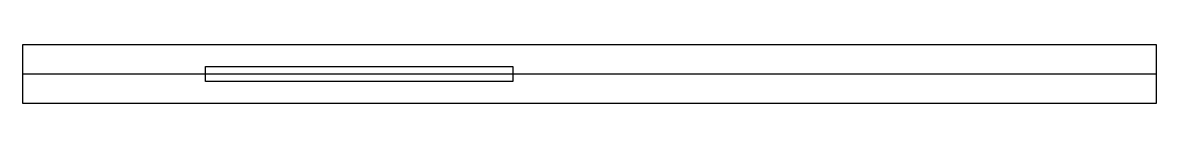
# Model space of a CAD drawing. Header units: millimetres. Extents: x -90 to 65, y 0 to 8.
import ezdxf

# ---------------------------------------------------------------- set-up
doc = ezdxf.new("R2010")
doc.units = ezdxf.units.MM
doc.layers.get('0').update_dxf_attribs({"linetype": 'CONTINUOUS'})

msp = doc.modelspace()

# ---------------------------------------------------------------- linework, layer by layer
for p, q in [((-90, 0), (-90, 8)), ((-65, 3), (-65, 5)), ((-65, 5), (-23, 5)), ((-23, 5), (-23, 3)), ((-90, 4), (65, 4)), ((-90, 4), (-65, 4)), ((-65, 4), (-23, 4)), ((-23, 4), (-23, 3)), ((-23, 3), (-65, 3))]:
    msp.add_line(p, q)
msp.add_lwpolyline([(65, 0), (-90, 0), (-90, 8), (65, 8)], close=True)

doc.saveas('drawing.dxf')
